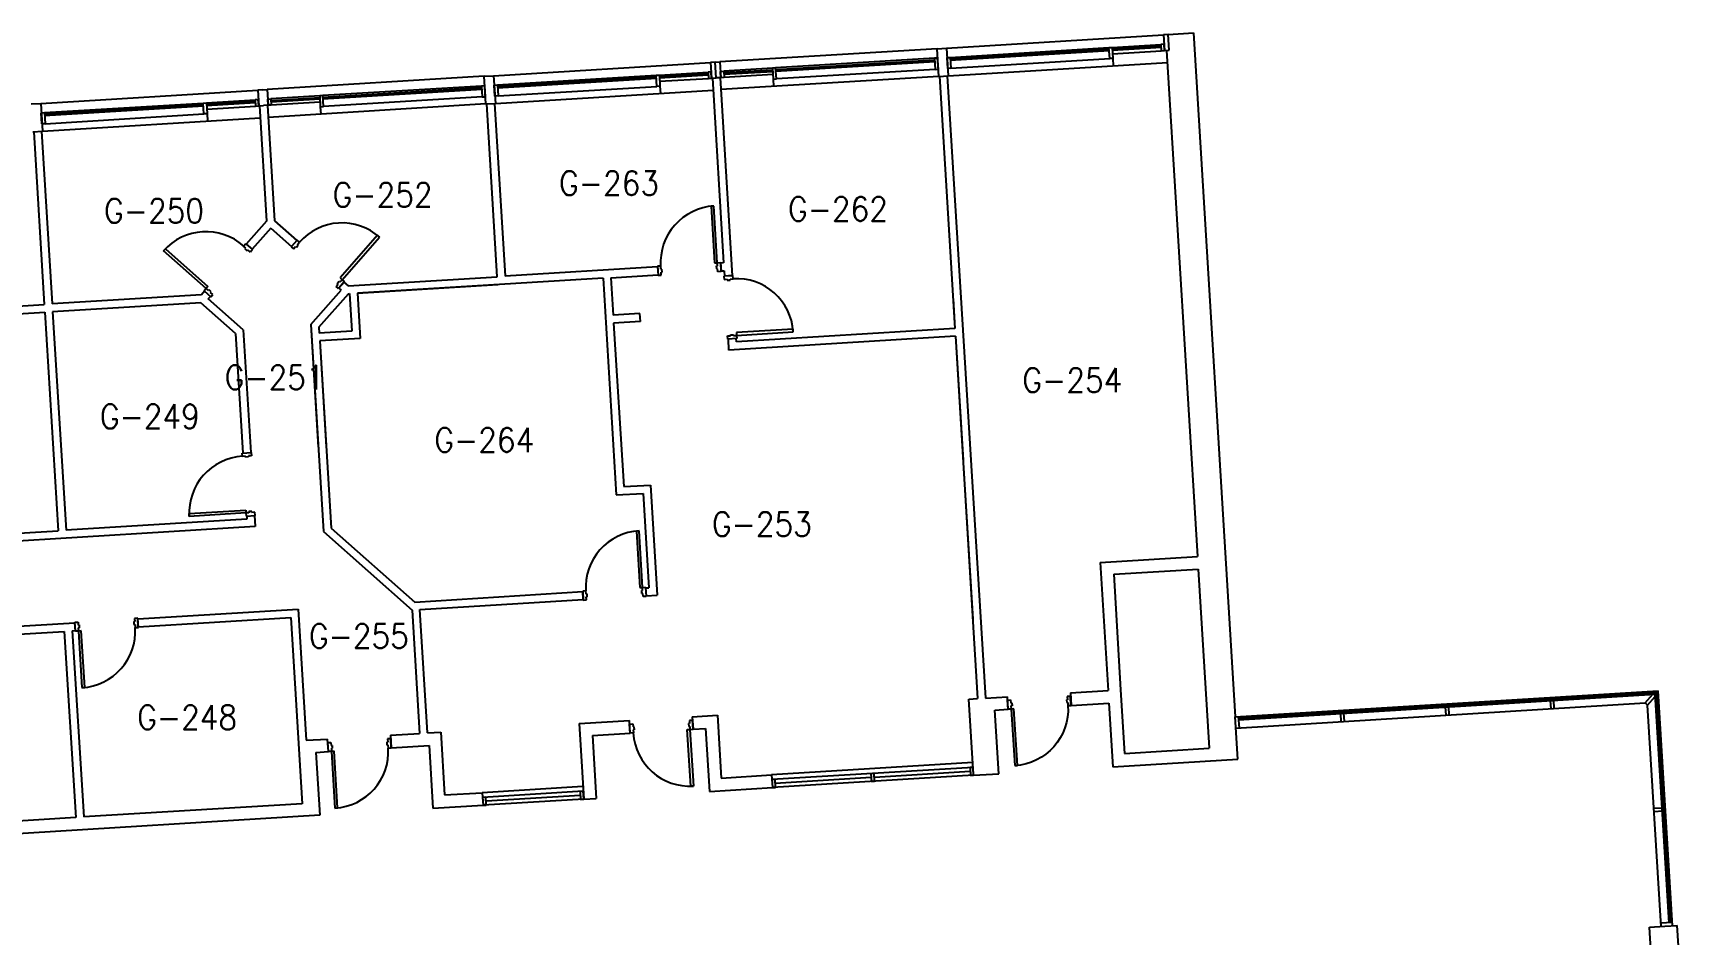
# Model space of a CAD drawing. Header units: inches. Extents: x 0 to 15110, y -1099 to 7181.
# Drawn here: x 13943 to 14991, y 6430 to 7002 of the extents above; entities that cross this region are included whole.
import ezdxf
from ezdxf.enums import TextEntityAlignment as Align

# ---------------------------------------------------------------- set-up
doc = ezdxf.new("R2010")
doc.units = ezdxf.units.IN
doc.header["$LTSCALE"] = 48
doc.header["$MEASUREMENT"] = 0
doc.layers.get('0').update_dxf_attribs({"linetype": 'CONTINUOUS'})
for name, color, linetype in [('A-DOOR', 5, 'CONTINUOUS'), ('A-GLAZ', 1, 'CONTINUOUS'), ('A-GLAZ-DETL', 5, 'CONTINUOUS'), ('A-WALL', 7, 'CONTINUOUS'), ('A-WALL-SILL', 3, 'CONTINUOUS'), ('SP-RMNO', 7, 'CONTINUOUS'), ('SP-ROOM', 7, 'CONTINUOUS'), ('SP-ROOMF', 7, 'CONTINUOUS')]:
    doc.layers.add(name, color=color, linetype=linetype)
doc.layers.get('0').off()
doc.layers.get('SP-ROOM').off()
doc.layers.get('SP-ROOMF').off()
doc.styles.add('ROMANS', font='ROMANS', dxfattribs={"width": 0.78})

# ---------------------------------------------------------------- blocks, each defined once
blk = doc.blocks.new('FMGRM1')
at = {"style": 'ROMANS', "width": 0.9}
for tag, p in [('DATA1', (0, -0.284)), ('DATA2', (0, -0.443)), ('DATA3', (0, -0.602)), ('DATA4', (0, -0.762)), ('DATA5', (0, -0.921))]:
    blk.add_attdef(tag, text='', height=0.117, dxfattribs=at).set_placement(p, align=Align.CENTER)
at = {"layer": 'SP-RMNO', "style": 'ROMANS', "width": 0.9}
blk.add_attdef('RMNUMB', text='', height=0.16, dxfattribs=at).set_placement((0, 0), align=Align.MIDDLE)

msp = doc.modelspace()

# ---------------------------------------------------------------- linework, layer by layer
at = {"layer": 'A-DOOR', "linetype": 'Continuous'}
for p, q in [((14375.4, 6892), (14373.7, 6891.9)), ((14373.7, 6891.9), (14375.9, 6855.9)), ((14377.6, 6856), (14375.4, 6892)), ((14161.9, 6873.4), (14138.1, 6846.4)), ((14139.4, 6845.2), (14163.2, 6872.2)), ((14163.2, 6872.2), (14161.9, 6873.4)), ((14026.1, 6863.5), (14027.3, 6864.8)), ((14053.1, 6839.6), (14026.1, 6863.5)), ((14027.3, 6864.8), (14054.2, 6840.9)), ((14076.9, 6866.6), (14078.3, 6868.1)), ((14078.4, 6865.3), (14076.9, 6866.6)), ((14078, 6864.8), (14078.4, 6865.3)), ((14079.4, 6863.6), (14078, 6864.8)), ((14078.3, 6868.1), (14082.6, 6864.3)), ((14079.8, 6864), (14079.4, 6863.6)), ((14081.2, 6862.8), (14079.8, 6864)), ((14082.6, 6864.3), (14081.2, 6862.8)), ((14110.9, 6870.4), (14107.1, 6866.1)), ((14107.1, 6866.1), (14108.6, 6864.8)), ((14108.6, 6864.8), (14109.9, 6866.2)), ((14109.9, 6866.2), (14110.4, 6865.8)), ((14110.4, 6865.8), (14111.6, 6867.2)), ((14112.4, 6869.1), (14110.9, 6870.4)), ((14111.1, 6867.6), (14112.4, 6869.1)), ((14111.6, 6867.2), (14111.1, 6867.6)), ((14341.7, 6853.9), (14339.7, 6853.7)), ((14339.7, 6853.7), (14340, 6848)), ((14341.8, 6851.9), (14341.7, 6853.9)), ((14342.4, 6852), (14341.8, 6851.9)), ((14341.9, 6850), (14342.5, 6850.1)), ((14342, 6848.1), (14341.9, 6850)), ((14342.5, 6850.1), (14342.4, 6852)), ((14375.9, 6855.9), (14377.6, 6856)), ((14377.2, 6852.2), (14377.1, 6854.1)), ((14377.1, 6854.1), (14377.7, 6854.1)), ((14377.8, 6852.2), (14377.2, 6852.2)), ((14377.6, 6856), (14379.6, 6856.2)), ((14377.7, 6854.1), (14377.6, 6856)), ((14378, 6850.3), (14377.8, 6852.2)), ((14380, 6850.4), (14378, 6850.3)), ((14379.6, 6856.2), (14380, 6850.4)), ((14053.1, 6839.6), (14051.8, 6838.1)), ((14054.2, 6840.9), (14053.1, 6839.6)), ((14054.5, 6838.3), (14053.1, 6839.6)), ((14135.6, 6840.9), (14136.9, 6842.4)), ((14137.1, 6839.6), (14135.6, 6840.9)), ((14136.4, 6842.8), (14137.6, 6844.2)), ((14136.9, 6842.4), (14136.4, 6842.8)), ((14140.9, 6843.9), (14137.1, 6839.6)), ((14137.6, 6844.2), (14138.1, 6843.8)), ((14138.1, 6846.4), (14139.4, 6845.2)), ((14138.1, 6843.8), (14139.4, 6845.2)), ((14139.4, 6845.2), (14140.9, 6843.9)), ((14340, 6848), (14342, 6848.1)), ((14387.5, 6847.8), (14381.8, 6847.4)), ((14381.8, 6847.4), (14381.9, 6845.4)), ((14381.9, 6845.4), (14383.8, 6845.5)), ((14383.8, 6845.5), (14383.9, 6844.9)), ((14383.9, 6844.9), (14385.7, 6845)), ((14385.7, 6845.6), (14387.6, 6845.8)), ((14385.7, 6845), (14385.7, 6845.6)), ((14387.6, 6845.8), (14387.5, 6847.8)), ((14051.8, 6838.1), (14056.1, 6834.3)), ((14055, 6838.8), (14054.5, 6838.3)), ((14056.4, 6837.6), (14055, 6838.8)), ((14055.9, 6837.1), (14056.4, 6837.6)), ((14057.4, 6835.8), (14055.9, 6837.1)), ((14056.1, 6834.3), (14057.4, 6835.8)), ((14384.1, 6809.5), (14386, 6809.6)), ((14384.2, 6807.5), (14384.1, 6809.5)), ((14390, 6807.8), (14384.2, 6807.5)), ((14386, 6810.2), (14387.9, 6810.3)), ((14386, 6809.6), (14386, 6810.2)), ((14387.9, 6810.3), (14387.9, 6809.7)), ((14387.9, 6809.7), (14389.8, 6809.8)), ((14425.7, 6813.8), (14389.7, 6811.6)), ((14389.7, 6811.6), (14389.8, 6809.8)), ((14389.8, 6809.8), (14425.8, 6812)), ((14389.8, 6809.8), (14390, 6807.8)), ((14425.8, 6812), (14425.7, 6813.8)), ((14076.1, 6735), (14081.8, 6735.4)), ((14076.2, 6733), (14076.1, 6735)), ((14081.8, 6735.4), (14081.9, 6733.4)), ((14078.1, 6733.2), (14076.2, 6733)), ((14078.2, 6732.5), (14078.1, 6733.2)), ((14080, 6732.7), (14078.2, 6732.5)), ((14081.9, 6733.4), (14080, 6733.3)), ((14080, 6733.3), (14080, 6732.7)), ((14042.3, 6696.7), (14078.3, 6698.9)), ((14042.4, 6694.9), (14042.3, 6696.7)), ((14078.4, 6697.1), (14042.4, 6694.9)), ((14078.3, 6698.9), (14078.4, 6697.1)), ((14080.3, 6697.2), (14078.4, 6697.1)), ((14078.4, 6697.1), (14078.5, 6695.1)), ((14078.5, 6695.1), (14084.2, 6695.5)), ((14082.1, 6698), (14080.3, 6697.9)), ((14080.3, 6697.9), (14080.3, 6697.2)), ((14082.2, 6697.3), (14082.1, 6698)), ((14084.1, 6697.5), (14082.2, 6697.3)), ((14084.2, 6695.5), (14084.1, 6697.5)), ((14327.9, 6685.7), (14326.2, 6685.6)), ((14326.2, 6685.6), (14328.4, 6649.7)), ((14330.1, 6649.8), (14327.9, 6685.7)), ((14294.2, 6647.6), (14292.2, 6647.4)), ((14292.2, 6647.4), (14292.5, 6641.7)), ((14292.5, 6641.7), (14294.5, 6641.8)), ((14294.3, 6645.6), (14294.2, 6647.6)), ((14294.9, 6645.7), (14294.3, 6645.6)), ((14294.5, 6641.8), (14294.4, 6643.8)), ((14294.4, 6643.8), (14295, 6643.8)), ((14295, 6643.8), (14294.9, 6645.7)), ((14328.4, 6649.7), (14330.1, 6649.8)), ((14329.7, 6645.9), (14329.6, 6647.8)), ((14329.6, 6647.8), (14330.2, 6647.8)), ((14330.3, 6646), (14329.7, 6645.9)), ((14330.1, 6649.8), (14332.1, 6649.9)), ((14330.2, 6647.8), (14330.1, 6649.8)), ((14330.5, 6644), (14330.3, 6646)), ((14332.5, 6644.1), (14330.5, 6644)), ((14332.1, 6649.9), (14332.5, 6644.1)), ((14009.7, 6630.2), (14007.7, 6630)), ((14007.7, 6630), (14007.8, 6628.1)), ((14010.1, 6624.4), (14009.7, 6630.2)), ((13969.8, 6627.7), (13971.8, 6627.8)), ((13970.1, 6622), (13969.8, 6627.7)), ((13972.1, 6622.1), (13970.1, 6622)), ((13971.8, 6627.8), (13971.9, 6625.9)), ((13971.9, 6625.9), (13972.5, 6626)), ((13972.6, 6624.1), (13972, 6624)), ((13972, 6624), (13972.1, 6622.1)), ((13973.9, 6622.2), (13972.1, 6622.1)), ((13972.1, 6622.1), (13974.3, 6586.2)), ((13972.5, 6626), (13972.6, 6624.1)), ((13976.1, 6586.3), (13973.9, 6622.2)), ((14007.8, 6628.1), (14007.2, 6628.1)), ((14007.2, 6628.1), (14007.3, 6626.2)), ((14007.3, 6626.2), (14008, 6626.2)), ((14008, 6626.2), (14008.1, 6624.3)), ((14008.1, 6624.3), (14010.1, 6624.4)), ((13974.3, 6586.2), (13976.1, 6586.3)), ((14561.8, 6578.1), (14563.8, 6578.3)), ((14562.2, 6572.4), (14561.8, 6578.1)), ((14563.8, 6578.3), (14563.9, 6576.3)), ((14599.9, 6578.5), (14599.2, 6578.5)), ((14599.2, 6578.5), (14599.4, 6576.6)), ((14601.7, 6580.6), (14599.7, 6580.5)), ((14599.7, 6580.5), (14599.9, 6578.5)), ((14602.1, 6574.9), (14601.7, 6580.6)), ((14564.2, 6572.5), (14562.2, 6572.4)), ((14563.9, 6576.3), (14564.6, 6576.4)), ((14564.7, 6574.5), (14564, 6574.5)), ((14564, 6574.5), (14564.2, 6572.5)), ((14565.9, 6572.6), (14564.2, 6572.5)), ((14564.2, 6572.5), (14566.4, 6536.6)), ((14564.6, 6576.4), (14564.7, 6574.5)), ((14568.1, 6536.7), (14565.9, 6572.6)), ((14599.4, 6576.6), (14600, 6576.7)), ((14600, 6576.7), (14600.1, 6574.7)), ((14600.1, 6574.7), (14602.1, 6574.9)), ((14321.9, 6563), (14323.9, 6563.1)), ((14322.3, 6557.2), (14321.9, 6563)), ((14324.3, 6557.4), (14322.3, 6557.2)), ((14323.9, 6563.1), (14324.1, 6561.2)), ((14324.1, 6561.2), (14324.7, 6561.2)), ((14324.8, 6559.3), (14324.2, 6559.3)), ((14324.2, 6559.3), (14324.3, 6557.4)), ((14324.7, 6561.2), (14324.8, 6559.3)), ((14358.5, 6559.5), (14360.2, 6559.6)), ((14360.7, 6523.5), (14358.5, 6559.5)), ((14360, 6563.4), (14359.4, 6563.3)), ((14359.4, 6563.3), (14359.5, 6561.5)), ((14359.5, 6561.5), (14360.1, 6561.5)), ((14361.9, 6565.4), (14359.9, 6565.3)), ((14359.9, 6565.3), (14360, 6563.4)), ((14360.1, 6561.5), (14360.2, 6559.6)), ((14360.2, 6559.6), (14362.2, 6559.7)), ((14360.2, 6559.6), (14362.4, 6523.6)), ((14362.2, 6559.7), (14361.9, 6565.4)), ((14130.3, 6551.3), (14132.3, 6551.4)), ((14130.7, 6545.5), (14130.3, 6551.3)), ((14132.3, 6551.4), (14132.4, 6549.4)), ((14132.4, 6549.4), (14133.1, 6549.5)), ((14133.2, 6547.6), (14132.6, 6547.6)), ((14132.6, 6547.6), (14132.7, 6545.6)), ((14133.1, 6549.5), (14133.2, 6547.6)), ((14168.4, 6551.6), (14167.8, 6551.6)), ((14167.8, 6551.6), (14167.9, 6549.7)), ((14167.9, 6549.7), (14168.5, 6549.8)), ((14170.3, 6553.7), (14168.3, 6553.6)), ((14168.3, 6553.6), (14168.4, 6551.6)), ((14168.5, 6549.8), (14168.6, 6547.8)), ((14168.6, 6547.8), (14170.6, 6548)), ((14170.6, 6548), (14170.3, 6553.7)), ((14132.7, 6545.6), (14130.7, 6545.5)), ((14134.4, 6545.7), (14132.7, 6545.6)), ((14132.7, 6545.6), (14134.9, 6509.7)), ((14136.6, 6509.8), (14134.4, 6545.7)), ((14566.4, 6536.6), (14568.1, 6536.7)), ((14362.4, 6523.6), (14360.7, 6523.5)), ((14134.9, 6509.7), (14136.6, 6509.8))]:
    msp.add_line(p, q, dxfattribs=at)
for centre, major_axis, start_param, end_param in [((14377.6, 6856), (-25.5, 25.5), -0.724312, 0.846485), ((14139.4, 6845.2), (25.5, 25.5), 0.061085, 1.631882), ((14053.1, 6839.6), (25.5, 25.5), 0.061088, 1.631884), ((14389.8, 6809.8), (25.5, 25.5), 5.558874, 7.12967), ((14078.4, 6697.1), (25.5, 25.5), 0.846485, 2.417281), ((14330.1, 6649.8), (-25.5, 25.5), -0.724312, 0.846485), ((13972.1, 6622.1), (-25.5, 25.5), 2.417281, 3.988077), ((14360.2, 6559.6), (-25.5, 25.5), 0.846485, 2.417281), ((14132.7, 6545.6), (-25.5, 25.5), 2.417281, 3.988077)]:
    msp.add_ellipse(centre, major_axis=major_axis, ratio=1, start_param=start_param, end_param=end_param, dxfattribs=at)
at = {"layer": 'A-DOOR', "linetype": 'Continuous', "extrusion": (0, 0, -1)}
msp.add_ellipse((14564.2, 6572.5), major_axis=(25.5, 25.5), ratio=1, start_param=0.724312, end_param=2.295108, dxfattribs=at)
at = {"layer": 'A-GLAZ', "linetype": 'Continuous'}
for p, q in [((14525.4, 6986.4), (14626.2, 6992.6)), ((14626.3, 6991.6), (14525.5, 6985.4)), ((14626.4, 6990.6), (14525.5, 6984.4)), ((14628.2, 6992.7), (14659.2, 6994.6)), ((14659.2, 6993.6), (14628.3, 6991.7)), ((14659.3, 6992.6), (14628.4, 6990.7)), ((14628.5, 6988.7), (14659.4, 6990.6)), ((14340.8, 6975.1), (14371.7, 6977)), ((14371.8, 6976), (14340.8, 6974.1)), ((14412.6, 6979.5), (14381.7, 6977.6)), ((14381.8, 6976.7), (14412.7, 6978.5)), ((14381.8, 6975.7), (14412.8, 6977.5)), ((14412.9, 6975.5), (14381.9, 6973.7)), ((14515.4, 6985.8), (14414.6, 6979.7)), ((14414.7, 6978.7), (14515.5, 6984.8)), ((14414.8, 6977.7), (14515.6, 6983.8)), ((14515.9, 6978.8), (14415.1, 6972.7)), ((14525.9, 6979.5), (14626.7, 6985.6)), ((14628.7, 6985.7), (14628.9, 6981.1)), ((14228, 6968.2), (14127.2, 6962.1)), ((14127.2, 6961.1), (14228, 6967.2)), ((14127.3, 6960.1), (14228.1, 6966.3)), ((14238, 6968.9), (14338.8, 6975)), ((14338.8, 6974), (14238, 6967.9)), ((14338.9, 6973), (14238.1, 6966.9)), ((14238.4, 6961.9), (14339.2, 6968)), ((14371.8, 6975), (14340.9, 6973.2)), ((14341, 6971.2), (14372, 6973)), ((14341.2, 6968.2), (14341.5, 6963.5)), ((14413.1, 6972.6), (14413.3, 6967.9)), ((13950.5, 6951.3), (14051.3, 6957.4)), ((14051.4, 6956.4), (13950.6, 6950.3)), ((14051.4, 6955.4), (13950.6, 6949.3)), ((14053.3, 6957.6), (14084.3, 6959.5)), ((14084.3, 6958.5), (14053.4, 6956.6)), ((14084.4, 6957.5), (14053.4, 6955.6)), ((14053.6, 6953.6), (14084.5, 6955.5)), ((14125.2, 6962), (14094.2, 6960.1)), ((14094.3, 6959.1), (14125.2, 6961)), ((14094.4, 6958.1), (14125.3, 6960)), ((14125.4, 6958), (14094.5, 6956.1)), ((14125.6, 6955), (14125.9, 6950.4)), ((14228.4, 6961.3), (14127.6, 6955.1)), ((13950.9, 6944.3), (14051.7, 6950.5)), ((14053.7, 6950.6), (14054, 6946)), ((14708.4, 6566.8), (14973.9, 6583.1)), ((14708.4, 6565.8), (14973, 6582)), ((14981.8, 6436.8), (14973, 6582)), ((14982.8, 6436.8), (14973.9, 6583.1)), ((14540, 6535.5), (14412.3, 6527.7)), ((14475.3, 6529), (14414.4, 6525.3)), ((14538.1, 6532.9), (14477.3, 6529.1)), ((14292.5, 6520.4), (14228.6, 6516.4)), ((14290.6, 6517.7), (14230.8, 6514.1))]:
    msp.add_line(p, q, dxfattribs=at)
at = {"layer": 'A-GLAZ-DETL', "linetype": 'Continuous'}
for p, q in [((14517.4, 6986), (14515.4, 6985.8)), ((14517.9, 6979), (14517.4, 6986)), ((14523.4, 6986.3), (14525.4, 6986.4)), ((14523.9, 6979.3), (14523.4, 6986.3)), ((14525.4, 6986.4), (14525.9, 6979.5)), ((14626.2, 6992.6), (14628.2, 6992.7)), ((14626.7, 6985.6), (14626.2, 6992.6)), ((14628.2, 6992.7), (14628.7, 6985.7)), ((14661.2, 6994.7), (14659.2, 6994.6)), ((14659.2, 6994.6), (14659.4, 6990.6)), ((14659.4, 6990.6), (14661.4, 6990.8)), ((14661.4, 6990.8), (14661.2, 6994.7)), ((14373.7, 6977.2), (14371.7, 6977)), ((14371.7, 6977), (14372, 6973)), ((14374, 6973.2), (14373.7, 6977.2)), ((14379.7, 6977.5), (14381.7, 6977.6)), ((14379.9, 6973.5), (14379.7, 6977.5)), ((14381.7, 6977.6), (14381.9, 6973.7)), ((14414.6, 6979.7), (14412.6, 6979.5)), ((14412.6, 6979.5), (14413.1, 6972.6)), ((14415.1, 6972.7), (14414.6, 6979.7)), ((14515.4, 6985.8), (14515.9, 6978.8)), ((14515.9, 6978.8), (14517.9, 6979)), ((14525.9, 6979.5), (14523.9, 6979.3)), ((14628.7, 6985.7), (14626.7, 6985.6)), ((14230, 6968.4), (14228, 6968.2)), ((14228, 6968.2), (14228.4, 6961.3)), ((14230.4, 6961.4), (14230, 6968.4)), ((14236, 6968.7), (14238, 6968.9)), ((14236.4, 6961.7), (14236, 6968.7)), ((14238, 6968.9), (14238.4, 6961.9)), ((14338.8, 6975), (14340.8, 6975.1)), ((14339.2, 6968), (14338.8, 6975)), ((14341.2, 6968.2), (14339.2, 6968)), ((14340.8, 6975.1), (14341.2, 6968.2)), ((14372, 6973), (14374, 6973.2)), ((14381.9, 6973.7), (14379.9, 6973.5)), ((14413.1, 6972.6), (14415.1, 6972.7)), ((14051.3, 6957.4), (14053.3, 6957.6)), ((14051.7, 6950.5), (14051.3, 6957.4)), ((14053.3, 6957.6), (14053.7, 6950.6)), ((14086.2, 6959.6), (14084.3, 6959.5)), ((14084.3, 6959.5), (14084.5, 6955.5)), ((14084.5, 6955.5), (14086.5, 6955.6)), ((14086.5, 6955.6), (14086.2, 6959.6)), ((14092.2, 6959.9), (14094.2, 6960.1)), ((14092.5, 6956), (14092.2, 6959.9)), ((14094.5, 6956.1), (14092.5, 6956)), ((14094.2, 6960.1), (14094.5, 6956.1)), ((14127.2, 6962.1), (14125.2, 6962)), ((14125.2, 6962), (14125.6, 6955)), ((14125.6, 6955), (14127.6, 6955.1)), ((14127.6, 6955.1), (14127.2, 6962.1)), ((14228.4, 6961.3), (14230.4, 6961.4)), ((14238.4, 6961.9), (14236.4, 6961.7)), ((13948.5, 6951.2), (13950.5, 6951.3)), ((13948.9, 6944.2), (13948.5, 6951.2)), ((13950.9, 6944.3), (13948.9, 6944.2)), ((13950.5, 6951.3), (13950.9, 6944.3)), ((14053.7, 6950.6), (14051.7, 6950.5)), ((14906.3, 6577.9), (14906.6, 6572.7)), ((14907.3, 6579), (14907.3, 6578)), ((14908.3, 6578.1), (14908.6, 6572.8)), ((14966.6, 6576.4), (14971.5, 6581.9)), ((14968.1, 6575), (14973, 6580.6)), ((14973.9, 6583.1), (14973, 6582)), ((14708.3, 6567.8), (14708.8, 6560.6)), ((14773.1, 6569.8), (14773.4, 6564.5)), ((14774, 6570.8), (14774.1, 6569.8)), ((14775.1, 6569.9), (14775.4, 6564.7)), ((14839.7, 6573.9), (14840, 6568.6)), ((14840.6, 6574.9), (14840.7, 6573.9)), ((14841.7, 6574), (14842, 6568.7)), ((14966.6, 6576.4), (14968.1, 6575)), ((14540, 6535.5), (14538, 6535.4)), ((14540.3, 6530.5), (14540, 6535.5)), ((14414.3, 6527.8), (14412.3, 6527.7)), ((14412.3, 6527.7), (14412.6, 6522.7)), ((14414.6, 6522.8), (14414.3, 6527.8)), ((14477.1, 6531.6), (14475.1, 6531.5)), ((14475.1, 6531.5), (14475.4, 6526.5)), ((14475.4, 6526.5), (14477.4, 6526.7)), ((14477.4, 6526.7), (14477.1, 6531.6)), ((14538, 6535.4), (14538.3, 6530.4)), ((14538.3, 6530.4), (14540.3, 6530.5)), ((14230.6, 6516.6), (14228.6, 6516.4)), ((14228.6, 6516.4), (14228.9, 6511.5)), ((14230.9, 6511.6), (14230.6, 6516.6)), ((14292.5, 6520.4), (14290.5, 6520.2)), ((14290.5, 6520.2), (14290.8, 6515.2)), ((14290.8, 6515.2), (14292.8, 6515.4)), ((14292.8, 6515.4), (14292.5, 6520.4)), ((14412.6, 6522.7), (14414.6, 6522.8)), ((14228.9, 6511.5), (14230.9, 6511.6)), ((14977.4, 6509.6), (14972.1, 6509.3)), ((14977.5, 6507.6), (14972.3, 6507.3)), ((14978.4, 6508.7), (14977.4, 6508.6)), ((14983.8, 6436.9), (14976.6, 6436.5))]:
    msp.add_line(p, q, dxfattribs=at)
at = {"layer": 'A-WALL', "linetype": 'Continuous'}
for p, q in [((14663.8, 7000.9), (14660.8, 7000.7)), ((14660.8, 7000.7), (14661.4, 6990.8)), ((14663.8, 7000.9), (14679.8, 7001.9)), ((14664.4, 6990.9), (14663.8, 7000.9)), ((14679.8, 7001.9), (14706.3, 6567.7)), ((14517.1, 6991.9), (14523.1, 6992.3)), ((14518.2, 6974.3), (14517.1, 6991.9)), ((14523.1, 6992.3), (14524.1, 6974.7)), ((14661.4, 6990.8), (14664.4, 6990.9)), ((14662.8, 6990.8), (14682.4, 6669.4)), ((14376.3, 6983.3), (14373.3, 6983.1)), ((14373.3, 6983.1), (14374, 6973.2)), ((14376.3, 6983.3), (14379.3, 6983.5)), ((14376.9, 6973.4), (14376.3, 6983.3)), ((14376.9, 6973.4), (14376.3, 6983.3)), ((14379.3, 6983.5), (14379.9, 6973.5)), ((14088.9, 6965.8), (14085.9, 6965.6)), ((14085.9, 6965.6), (14086.5, 6955.6)), ((14088.9, 6965.8), (14091.9, 6965.9)), ((14091.9, 6965.9), (14092.5, 6956)), ((14229.6, 6974.4), (14235.6, 6974.7)), ((14230.7, 6956.8), (14229.6, 6974.4)), ((14235.6, 6974.7), (14236.7, 6957.1)), ((14374, 6973.2), (14376.9, 6973.4)), ((14374.5, 6973.2), (14381.6, 6855.9)), ((14379.9, 6973.5), (14376.9, 6973.4)), ((14379.4, 6973.5), (14387.1, 6847.7)), ((14518.2, 6974.3), (14524.1, 6974.7)), ((14518.6, 6974.4), (14528.4, 6814.3)), ((14523.6, 6974.7), (14547.8, 6579.5)), ((13942.1, 6956.8), (13948.1, 6957.1)), ((13948.1, 6957.1), (13949.2, 6939.6)), ((14086.5, 6955.6), (14089.5, 6955.8)), ((14087, 6955.6), (14091.5, 6882.4)), ((14092.5, 6956), (14089.5, 6955.8)), ((14092, 6955.9), (14096.5, 6882.7)), ((14230.7, 6956.8), (14236.7, 6957.1)), ((14237.9, 6847.1), (14231.2, 6956.8)), ((14236.2, 6957.1), (14242.9, 6847.4)), ((13943.2, 6939.2), (13949.2, 6939.6)), ((13943.7, 6939.2), (13950.4, 6829.5)), ((13948.7, 6939.5), (13955.4, 6829.9)), ((14091.5, 6882.4), (14078.6, 6867.8)), ((14096.5, 6882.7), (14110.7, 6870.1)), ((14094.2, 6878), (14082.3, 6864.5)), ((14094.2, 6878), (14107.4, 6866.4)), ((14078.6, 6867.8), (14082.3, 6864.5)), ((14110.7, 6870.1), (14107.4, 6866.4)), ((14339.7, 6853.4), (14242.9, 6847.4)), ((14339.7, 6853.4), (14340, 6848.4)), ((14381.6, 6855.9), (14379.6, 6855.8)), ((14379.6, 6855.8), (14379.9, 6850.8)), ((14379.9, 6850.8), (14381.9, 6850.9)), ((14381.9, 6850.9), (14382.1, 6847.4)), ((14140.6, 6843.6), (14137.3, 6839.9)), ((14137.3, 6839.9), (14138.8, 6838.6)), ((14140.6, 6843.6), (14143.2, 6841.3)), ((14143.2, 6841.3), (14237.9, 6847.1)), ((14143.2, 6841.3), (14237.9, 6847.1)), ((14305.1, 6846.2), (14149.2, 6836.7)), ((14149.2, 6836.7), (14238.2, 6842.1)), ((14305.1, 6846.2), (14313.5, 6708.5)), ((14310.1, 6846.5), (14340, 6848.4)), ((14310.1, 6846.5), (14311.5, 6822.7)), ((14387.1, 6847.7), (14382.1, 6847.4)), ((13855.8, 6823.8), (13950.4, 6829.5)), ((14050.1, 6835.6), (13955.4, 6829.9)), ((14049.7, 6830.6), (13955.7, 6824.9)), ((14071.8, 6811), (14049.7, 6830.6)), ((14052, 6837.9), (14050.1, 6835.6)), ((14052, 6837.9), (14055.8, 6834.5)), ((14054.5, 6833.1), (14055.8, 6834.5)), ((14076.7, 6813.4), (14054.5, 6833.1)), ((14119.5, 6816.8), (14138.8, 6838.6)), ((14124.6, 6815), (14143.5, 6836.3)), ((14143.5, 6836.3), (14144.2, 6836.4)), ((14144.2, 6836.4), (14145.7, 6812.5)), ((14149.2, 6836.7), (14151, 6807.8)), ((14527.3, 6833.3), (14528.4, 6814.3)), ((13856.1, 6818.8), (13950.7, 6824.6)), ((13950.7, 6824.6), (13959.2, 6685.8)), ((13955.7, 6824.9), (13964.2, 6686.1)), ((14328.5, 6823.7), (14311.5, 6822.7)), ((14328.8, 6818.7), (14311.8, 6817.7)), ((14328.8, 6818.7), (14328.5, 6823.7)), ((14071.8, 6811), (14076.4, 6735.1)), ((14076.7, 6813.4), (14081.4, 6735.4)), ((14119.5, 6816.8), (14124.3, 6738.8)), ((14119.5, 6816.8), (14127.6, 6685.2)), ((14124.6, 6815), (14124.9, 6811.3)), ((14124.6, 6815), (14124.9, 6811.3)), ((14145.7, 6812.5), (14124.9, 6811.3)), ((14151, 6807.8), (14125.2, 6806.3)), ((14311.8, 6817.7), (14318.2, 6713.8)), ((14389.6, 6807.8), (14384.6, 6807.5)), ((14528.7, 6809.3), (14385, 6800.5)), ((14389.7, 6805.8), (14389.6, 6807.8)), ((14528.4, 6814.3), (14389.7, 6805.8)), ((14528.7, 6809.3), (14542.8, 6579.2)), ((14528.7, 6809.3), (14533.6, 6730.5)), ((14125.2, 6806.3), (14129.3, 6739.1)), ((14125.2, 6806.3), (14132.4, 6687.5)), ((14385, 6800.5), (14384.6, 6807.5)), ((14076.4, 6735.1), (14081.4, 6735.4)), ((14533.9, 6725.5), (14539.7, 6629.6)), ((14318.2, 6713.8), (14335.2, 6714.8)), ((14335.2, 6714.8), (14339.4, 6644.9)), ((14313.5, 6708.5), (14330.5, 6709.5)), ((14330.5, 6709.5), (14334.1, 6649.6)), ((14079, 6693.1), (13964.2, 6686.1)), ((14078.9, 6695.1), (14083.9, 6695.4)), ((14078.9, 6695.1), (14079, 6693.1)), ((14083.9, 6695.4), (14084.3, 6688.5)), ((14084.3, 6688.5), (13839.8, 6673.5)), ((13844.4, 6678.8), (13959.2, 6685.8)), ((14127.6, 6685.2), (14183.8, 6635.4)), ((14132.4, 6687.5), (14185.6, 6640.5)), ((14620.7, 6665.7), (14682.4, 6669.4)), ((14620.7, 6665.7), (14625.7, 6584.3)), ((14629.2, 6658.2), (14682.9, 6661.4)), ((14682.9, 6661.4), (14689.9, 6547.7)), ((14629.2, 6658.2), (14633.6, 6584.8)), ((14185.6, 6640.5), (14292.2, 6647.1)), ((14188.8, 6635.7), (14292.5, 6642.1)), ((14292.5, 6642.1), (14292.2, 6647.1)), ((14332.1, 6649.5), (14334.1, 6649.6)), ((14332.1, 6649.5), (14332.4, 6644.5)), ((14332.4, 6644.5), (14339.4, 6644.9)), ((14009.7, 6629.8), (14111.5, 6636)), ((14010, 6624.8), (14009.7, 6629.8)), ((14010, 6624.8), (14106.9, 6630.7)), ((14106.9, 6630.7), (14114.1, 6512.4)), ((14111.5, 6636), (14116.6, 6552.7)), ((14183.8, 6635.4), (14188.6, 6557.1)), ((14193.6, 6557.4), (14188.8, 6635.7)), ((13866, 6621), (13969.8, 6627.4)), ((13866.3, 6616), (13963.1, 6621.9)), ((13963.1, 6621.9), (13970.4, 6503.7)), ((13968.1, 6622.2), (13970.1, 6622.4)), ((13968.1, 6622.2), (13975.4, 6504)), ((13970.1, 6622.4), (13969.8, 6627.4)), ((14537.3, 6578.9), (14542.8, 6579.2)), ((14540.3, 6531), (14537.3, 6578.9)), ((14547.8, 6579.5), (14561.8, 6580.4)), ((14562.3, 6572.4), (14561.8, 6580.4)), ((14601.7, 6582.8), (14625.7, 6584.3)), ((14601.7, 6582.8), (14602.2, 6574.9)), ((14633.6, 6584.8), (14636.1, 6544.4)), ((14361.7, 6567.7), (14377.7, 6568.6)), ((14361.7, 6567.7), (14362.2, 6559.7)), ((14377.7, 6568.6), (14380.1, 6528.7)), ((14553.8, 6571.9), (14562.3, 6572.4)), ((14556.3, 6531.5), (14553.8, 6571.9)), ((14602.2, 6574.9), (14626.2, 6576.3)), ((14626.2, 6576.3), (14628.6, 6535.9)), ((14708, 6540.8), (14706.3, 6567.7)), ((14170.1, 6555.9), (14188.6, 6557.1)), ((14193.6, 6557.4), (14202.1, 6557.9)), ((14202.1, 6557.9), (14204.5, 6518)), ((14289.9, 6563.3), (14321.8, 6565.2)), ((14289.9, 6563.3), (14292.8, 6515.4)), ((14298.3, 6555.8), (14322.3, 6557.2)), ((14322.3, 6557.2), (14321.8, 6565.2)), ((14362.2, 6559.7), (14370.2, 6560.2)), ((14370.2, 6560.2), (14372.6, 6520.2)), ((14116.6, 6552.7), (14130.2, 6553.5)), ((14130.7, 6545.5), (14130.2, 6553.5)), ((14170.1, 6555.9), (14170.6, 6548)), ((14170.6, 6548), (14194.6, 6549.4)), ((14194.6, 6549.4), (14197, 6509.5)), ((14298.3, 6555.8), (14300.8, 6515.8)), ((14636.1, 6544.4), (14689.9, 6547.7)), ((14122.7, 6545), (14130.7, 6545.5)), ((14122.7, 6545), (14125.2, 6505.1)), ((14628.6, 6535.9), (14708, 6540.8)), ((14380.1, 6528.7), (14412.1, 6530.7)), ((14412.1, 6530.7), (14412.6, 6522.7)), ((14540.3, 6530.5), (14412.6, 6522.7)), ((14540.3, 6530.5), (14556.3, 6531.5)), ((14204.5, 6518), (14228.4, 6519.4)), ((14228.4, 6519.4), (14228.9, 6511.5)), ((14292.8, 6515.4), (14228.9, 6511.5)), ((14292.8, 6515.4), (14300.8, 6515.8)), ((14372.6, 6520.2), (14412.6, 6522.7)), ((14125.2, 6505.1), (12378.7, 6398.3)), ((14114.1, 6512.4), (13975.4, 6504)), ((14197, 6509.5), (14228.9, 6511.5)), ((13970.4, 6503.7), (13831.6, 6495.2)), ((14969.4, 6434), (14979, 6434.6)), ((14969.6, 6430.5), (14969.4, 6434)), ((14979, 6434.6), (14986.9, 6435.1)), ((14990.6, 6375.7), (14986.9, 6435.1)), ((14973, 6374.6), (14969.6, 6430.5))]:
    msp.add_line(p, q, dxfattribs=at)
at = {"layer": 'A-WALL-SILL', "linetype": 'Continuous'}
for p, q in [((14523.1, 6992.3), (14660.8, 7000.7)), ((14517.1, 6991.9), (14379.3, 6983.5)), ((14235.6, 6974.7), (14373.3, 6983.1)), ((14524.1, 6974.7), (14663.3, 6983.2)), ((13948.1, 6957.1), (14085.9, 6965.6)), ((14229.6, 6974.4), (14091.9, 6965.9)), ((14236.7, 6957.1), (14374.9, 6965.6)), ((14518.2, 6974.3), (14379.9, 6965.9)), ((14230.7, 6956.8), (14092.4, 6948.3)), ((13949.2, 6939.6), (14087.5, 6948)), ((14706.3, 6567.7), (14974.8, 6584.1)), ((14984, 6434.9), (14974.8, 6584.1)), ((14706.8, 6560.5), (14966.6, 6576.4)), ((14976.7, 6434.5), (14968.1, 6575)), ((14539.8, 6538.5), (14412.1, 6530.7)), ((14540.3, 6530.5), (14412.6, 6522.7)), ((14292.3, 6523.3), (14228.4, 6519.4)), ((14292.8, 6515.4), (14228.9, 6511.5))]:
    msp.add_line(p, q, dxfattribs=at)

# ---------------------------------------------------------------- block references
at = {"layer": 'SP-ROOM', "linetype": 'Continuous'}
ref = msp.add_blockref('FMGRM1', (14308.9, 6906.5), dxfattribs=dict(at, xscale=96, yscale=96, zscale=96))
ref.add_attrib('RMNUMB', 'G-263', dxfattribs={"layer": 'SP-RMNO', "height": 15.36, "style": 'ROMANS', "width": 0.9}).set_placement((14308.9, 6906.5), align=Align.MIDDLE)
ref = msp.add_blockref('FMGRM1', (14165.2, 6899.1), dxfattribs=dict(at, xscale=96, yscale=96, zscale=96))
ref.add_attrib('RMNUMB', 'G-252', dxfattribs={"layer": 'SP-RMNO', "height": 15.36, "style": 'ROMANS', "width": 0.9}).set_placement((14165.2, 6899.1), align=Align.MIDDLE)
ref = msp.add_blockref('FMGRM1', (14020.1, 6888.9), dxfattribs=dict(at, xscale=96, yscale=96, zscale=96))
ref.add_attrib('RMNUMB', 'G-250', dxfattribs={"layer": 'SP-RMNO', "height": 15.36, "style": 'ROMANS', "width": 0.9}).set_placement((14020.1, 6888.9), align=Align.MIDDLE)
ref = msp.add_blockref('FMGRM1', (14454.2, 6890.1), dxfattribs=dict(at, xscale=96, yscale=96, zscale=96))
ref.add_attrib('RMNUMB', 'G-262', dxfattribs={"layer": 'SP-RMNO', "height": 15.36, "style": 'ROMANS', "width": 0.9}).set_placement((14454.2, 6890.1), align=Align.MIDDLE)
ref = msp.add_blockref('FMGRM1', (14603, 6781.4), dxfattribs=dict(at, xscale=96, yscale=96, zscale=96))
ref.add_attrib('RMNUMB', 'G-254', dxfattribs={"layer": 'SP-RMNO', "height": 15.36, "style": 'ROMANS', "width": 0.9}).set_placement((14603, 6781.4), align=Align.MIDDLE)
ref = msp.add_blockref('FMGRM1', (14017.4, 6758.4), dxfattribs=dict(at, xscale=96, yscale=96, zscale=96))
ref.add_attrib('RMNUMB', 'G-249', dxfattribs={"layer": 'SP-RMNO', "height": 15.36, "style": 'ROMANS', "width": 0.9}).set_placement((14017.4, 6758.4), align=Align.MIDDLE)
ref = msp.add_blockref('FMGRM1', (14229.7, 6743.4), dxfattribs=dict(at, xscale=96, yscale=96, zscale=96))
ref.add_attrib('RMNUMB', 'G-264', dxfattribs={"layer": 'SP-RMNO', "height": 15.36, "style": 'ROMANS', "width": 0.9}).set_placement((14229.7, 6743.4), align=Align.MIDDLE)
ref = msp.add_blockref('FMGRM1', (14405.9, 6690), dxfattribs=dict(at, xscale=96, yscale=96, zscale=96))
ref.add_attrib('RMNUMB', 'G-253', dxfattribs={"layer": 'SP-RMNO', "height": 15.36, "style": 'ROMANS', "width": 0.9}).set_placement((14405.9, 6690), align=Align.MIDDLE)
ref = msp.add_blockref('FMGRM1', (14041.1, 6567.3), dxfattribs=dict(at, xscale=96, yscale=96, zscale=96))
ref.add_attrib('RMNUMB', 'G-248', dxfattribs={"layer": 'SP-RMNO', "height": 15.36, "style": 'ROMANS', "width": 0.9}).set_placement((14041.1, 6567.3), align=Align.MIDDLE)
at = {"layer": 'SP-ROOMF', "linetype": 'Continuous'}
ref = msp.add_blockref('FMGRM1', (14096.6, 6783.2), dxfattribs=dict(at, xscale=96, yscale=96, zscale=96))
ref.add_attrib('RMNUMB', 'G-251', dxfattribs={"layer": 'SP-RMNO', "height": 15.36, "style": 'ROMANS', "width": 0.9}).set_placement((14096.6, 6783.2), align=Align.MIDDLE)
ref = msp.add_blockref('FMGRM1', (14150.1, 6618.9), dxfattribs=dict(at, xscale=96, yscale=96, zscale=96))
ref.add_attrib('RMNUMB', 'G-255', dxfattribs={"layer": 'SP-RMNO', "height": 15.36, "style": 'ROMANS', "width": 0.9}).set_placement((14150.1, 6618.9), align=Align.MIDDLE)

doc.saveas('drawing.dxf')
